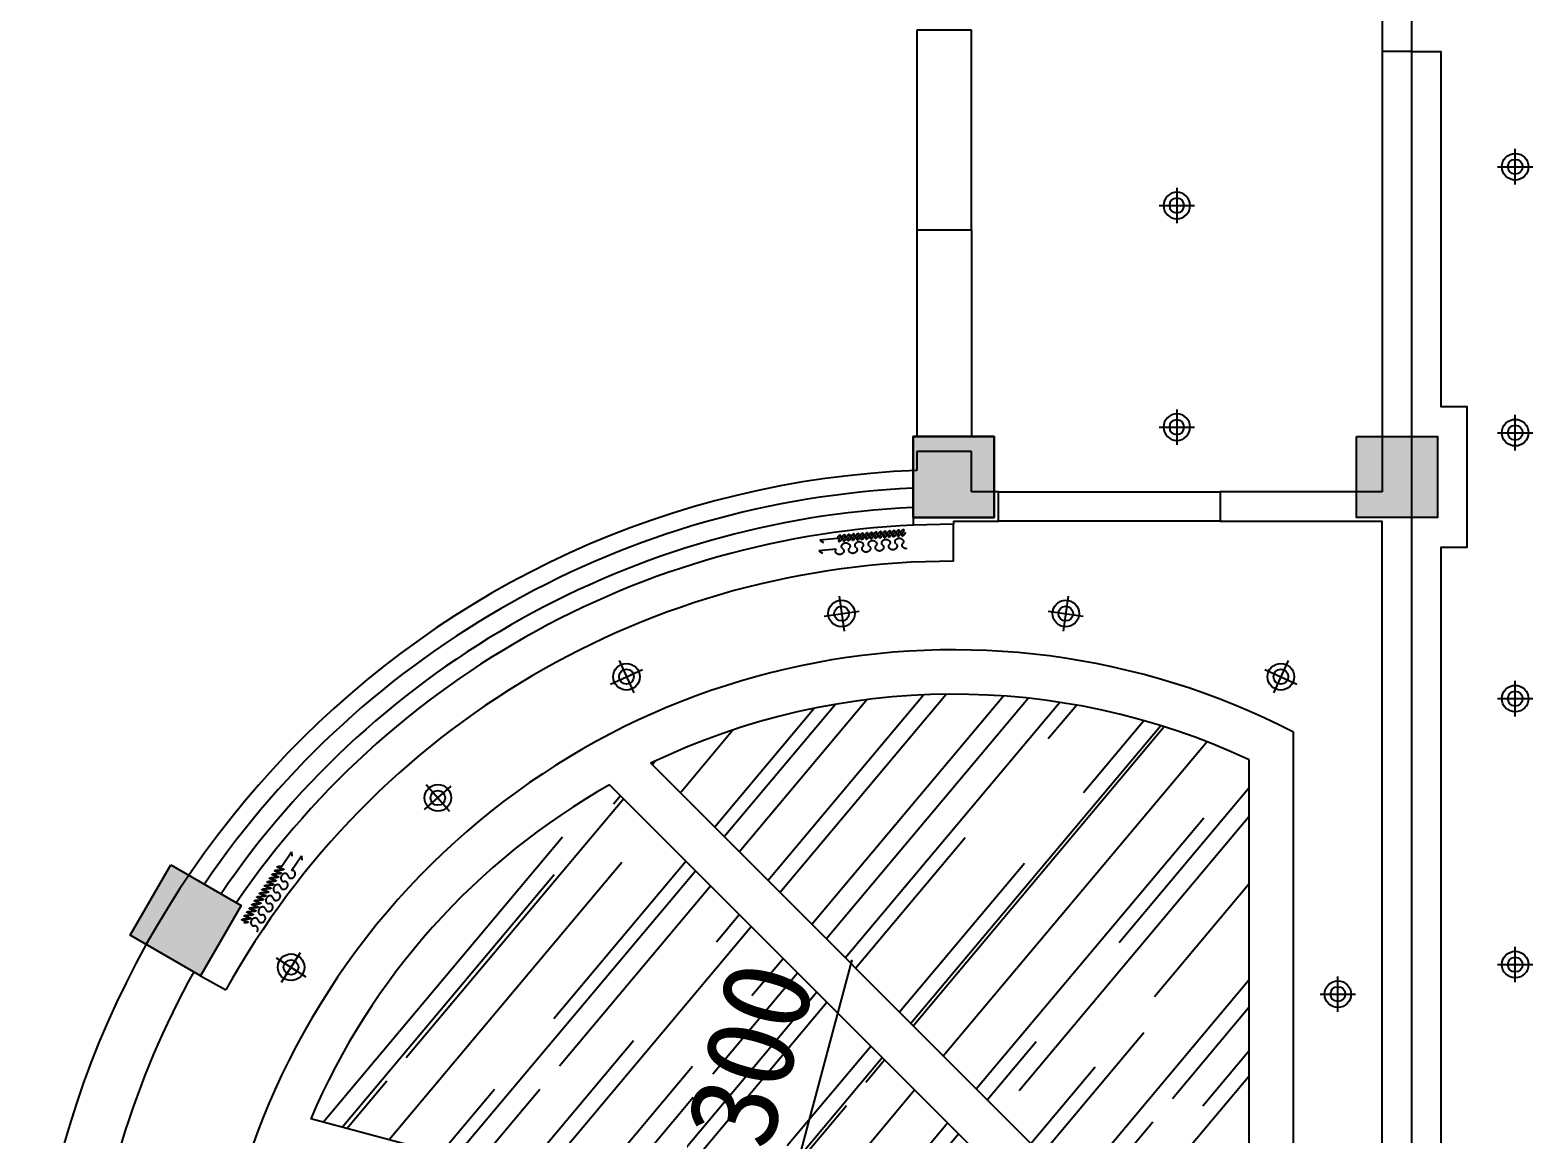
# Model space of a CAD drawing. Header units: millimetres. Extents: x -150677 to 588340, y -254013 to 149700.
# Drawn here: x 468128 to 478298, y 18304 to 25775 of the extents above; entities that cross this region are included whole.
import ezdxf

# ---------------------------------------------------------------- set-up
doc = ezdxf.new("R2010")
doc.units = ezdxf.units.MM
doc.header["$LTSCALE"] = 10
doc.header["$MEASUREMENT"] = 0
doc.linetypes.add('ACAD_ISO03W100', pattern=[30, 12, -18])
doc.linetypes.add('DASH', pattern=[0.35, 0.25, -0.1])
for name, color, linetype in [('1-Ba原始建筑墙体', 2, 'Continuous'), ('2-Ba顶面轮廓', 4, 'Continuous'), ('2-Ca墙面装饰', 8, 'Continuous'), ('4-Aa顶面灯具', 1, 'Continuous'), ('5-Aa原始建筑淡显填充', 251, 'Continuous'), ('6-Ab柱体', 6, 'Continuous'), ('6-Bb窗', 5, 'Continuous'), ('CEI_LIGHT', 30, 'Continuous'), ('CS_【成品家私】', 3, 'Continuous')]:
    doc.layers.add(name, color=color, linetype=linetype)
doc.styles.get("Standard").update_dxf_attribs({"font": ''})
doc.styles.get('Standard').set_extended_font_data('SimSun')
doc.dimstyles.new('DIMN200', dxfattribs={"dimscale": 2, "dimtxt": 300, "dimasz": 100, "dimexe": 100, "dimexo": 300, "dimgap": 100, "dimtad": 1, "dimdec": 0, "dimtxsty": 'Standard', "dimblk": 'ARCHTICK', "dimcen": 2.5, "dimdle": 100, "dimclrd": 8, "dimclre": 8, "dimclrt": 96, "dimadec": 0, "dimazin": 0, "dimtfac": 1, "dimtdec": 0, "dimtmove": 0, "dimatfit": 3, "dimldrblk": 'DOT', "dimfxl": 100, "dimarcsym": 0})

# ---------------------------------------------------------------- blocks, each defined once
blk = doc.blocks.new('*U1090')
at = {"linetype": 'DASH', "ltscale": 50}
for points in [[(-181, 0, 0.240088), (-157, 12), (-157, 13, 0.362592), (-159, 38, -0.362592), (-160, 63), (-160, 63, -0.51132), (-111, 63, -0.36675), (-113, 38, 0.36675), (-115, 13, 0.241576), (-91, 0, 0.241576)], [(-91, 0, 0.240088), (-66, 12), (-66, 13, 0.362592), (-68, 38, -0.362592), (-70, 63), (-69, 63, -0.51132), (-21, 63, -0.36675), (-22, 38, 0.36675), (-24, 13, 0.241576), (0, 0, 0.241576)], [(0, 0, 0.240088), (24, 12), (25, 13, 0.362592), (23, 38, -0.362592), (21, 63), (21, 63, -0.51132), (70, 63, -0.36675), (68, 38, 0.36675), (66, 13, 0.241576), (91, 0, 0.241576)], [(91, 0, 0.240088), (115, 12), (115, 13, 0.362592), (114, 38, -0.362592), (112, 63), (112, 63, -0.51132), (161, 63, -0.36675), (159, 38, 0.36675), (157, 13, 0.51132), (206, 12), (206, 13, 0.362592), (204, 38, -0.362592), (202, 63), (203, 63, -0.51132), (252, 63, -0.36675), (250, 38), (249, 37, 0.36675), (247, 12, 0.51132), (296, 12), (296, 12, 0.381374), (293, 38), (412, 38), (389, 19)]]:
    blk.add_lwpolyline(points, format="xyb", dxfattribs=at)
blk = doc.blocks.new('*U1092')
at = {"layer": 'CEI_LIGHT', "color": 252}
for points in [[(0, 120), (0, -120)], [(-120, 0), (120, 0)]]:
    blk.add_lwpolyline(points, dxfattribs=at)
at = {"layer": 'CEI_LIGHT'}
for radius in [90, 50]:
    blk.add_circle((0, 0), radius, dxfattribs=at)
blk = doc.blocks.new('_ArchTick')
at = {"color": 0, "linetype": 'ByBlock', "const_width": 0.4}
blk.add_lwpolyline([(-0.5, -0.5), (0.5, 0.5)], dxfattribs=at)
blk = doc.blocks.new('*D1451')
at = {"layer": '2-Ba顶面轮廓', "color": 8, "lineweight": -2, "transparency": 16777216}
for p, q in [((473177, 17563), (473691, 19482)), ((473099, 17273), (473177, 17563)), ((473515, 17472), (473370, 17511)), ((473099, 17273), (473047, 17080)), ((473437, 17183), (473292, 17221))]:
    blk.add_line(p, q, dxfattribs=at)
at = {"layer": 'Defpoints', "color": 0, "transparency": 16777216}
for p in [(472935, 17628), (473177, 17563), (472858, 17338)]:
    blk.add_point(p, dxfattribs=at)
at = {"layer": '2-Ba顶面轮廓', "color": 8, "lineweight": -2, "transparency": 16777216, "xscale": 200, "yscale": 200, "zscale": 200}
for p, rotation in [((473177, 17563), 254.9999999999975), ((473099, 17273), 74.9999999999975)]:
    blk.add_blockref('_ArchTick', p, dxfattribs=dict(at, rotation=rotation))
at = {"layer": '2-Ba顶面轮廓', "color": 96, "transparency": 16777216, "insert": (473002, 18845), "char_height": 600, "attachment_point": 5, "rotation": 75}
blk.add_mtext('300', dxfattribs=at)
blk = doc.blocks.new('_DOT')
at = {"color": 0, "linetype": 'ByBlock'}
blk.add_line((-0.35, 0), (-1, 0), dxfattribs=at)
at = {"color": 0, "linetype": 'ByBlock', "const_width": 0.35}
blk.add_lwpolyline([(-0.175, 0, 1), (0.175, 0, 1)], format="xyb", close=True, dxfattribs=at)

msp = doc.modelspace()

# ---------------------------------------------------------------- hatches: boundary and pattern name
at = {"layer": '4-Aa顶面灯具'}
h = msp.add_hatch(dxfattribs=at)
h.set_pattern_fill('木材', color=256, scale=200, style=0, double=1)
h.set_pattern_definition([(50, (469647.5, 11820.04), (404.407, 1452.725), [9360, -1248, 3120, -624]), (50, (470477.44, 12132), (-1036.855, 55.45), [1872, -205.92, 3744, -468]), (50, (469959.52, 12350.44), (1765.45, 2754.398), [4992, -873.6, 2496, -624])])
h.paths.add_polyline_path([(476377.5, 16762.2), (476377.5, 20836.4, 0.2249117), (472327.2, 20812.5)])
h.paths.add_polyline_path([(472048.5, 20666.9, 0.1645979), (470027.2, 18406.9), (475875.6, 16839.8)])
h.paths.add_polyline_path([(475798, 16550), (469917.7, 18125.7, 0.1714523), (469917.7, 14974.4)])
h.paths.add_polyline_path([(470027.2, 14693.2, 0.1645979), (472048.5, 12433.2), (475875.6, 16260.3)])
h.paths.add_polyline_path([(472327.2, 12287.5, 0.2249117), (476377.5, 12263.7), (476377.5, 16337.9)])
at = {"layer": '5-Aa原始建筑淡显填充'}
for points in [[(474652.5, 23025), (474652.5, 22475), (474102.5, 22475), (474102.5, 23025)], [(474102.5, 22475), (474652.5, 22475), (474652.5, 23025), (474102.5, 23025)], [(477102.5, 23025), (477652.5, 23025), (477652.5, 22475), (477102.5, 22475)], [(469080.7, 20125.7), (469557, 19850.7), (469282, 19374.4), (468805.7, 19649.4)]]:
    msp.add_hatch(color=251, dxfattribs=at).paths.add_polyline_path(points)

# ---------------------------------------------------------------- linework, layer by layer
at = {"layer": '1-Ba原始建筑墙体'}
for p, q in [((474497.5, 25775), (474127.5, 25775)), ((474127.5, 25775), (474127.5, 24422.5)), ((474497.5, 24422.5), (474497.5, 25775)), ((477477.5, 25629.9), (477277.5, 25629.9)), ((477277.5, 25629.9), (477277.5, 22650)), ((477477.5, 22550), (477477.5, 25629.9)), ((474127.5, 24422.5), (474497.5, 24422.5)), ((474497.5, 22922.5), (474127.5, 22922.5)), ((474127.5, 22922.5), (474127.5, 22795)), ((474497.5, 22650), (474497.5, 22922.5)), ((474680.6, 22650), (474497.5, 22650)), ((474680.6, 22450), (474680.6, 22650)), ((477277.5, 22650), (476180.6, 22650)), ((476180.6, 22650), (476180.6, 22450)), ((477477.5, 10550), (477477.5, 22550)), ((474377.5, 22450), (474377.5, 22430)), ((474377.5, 22450), (474680.6, 22450)), ((476180.6, 22450), (477277.5, 22450)), ((477277.5, 10650), (477277.5, 22450))]:
    msp.add_line(p, q, dxfattribs=at)
for radius, start, end in [(6250, 92.29244, 267.70756), (5880, 90, 145.62837), (5880, 90, 145.62837), (5880, 150.99196, 175.36647), (5880, 150.99196, 175.36647)]:
    msp.add_arc((474377.5, 16550), radius, start, end, dxfattribs=at)
at = {"layer": '2-Ba顶面轮廓'}
for p, q in [((477277.5, 26629.9), (477277.5, 25629.9)), ((477477.5, 25629.9), (477477.5, 26629.9)), ((474127.5, 24422.5), (474127.5, 23025)), ((474497.5, 24422.5), (474497.5, 23025)), ((474680.6, 22650), (476180.6, 22650)), ((474377.5, 22180), (474377.5, 22430)), ((476180.6, 22450), (474680.6, 22450)), ((476677.5, 12076.7), (476677.5, 21023.4)), ((476377.5, 16762.2), (472327.2, 20812.5)), ((476377.5, 16762.2), (476377.5, 20836.4)), ((475875.6, 16839.8), (472048.5, 20666.9)), ((469282, 19374.4), (469453.4, 19279.4)), ((475875.6, 16839.8), (470027.2, 18406.9))]:
    msp.add_line(p, q, dxfattribs=at)
for radius, start, end in [(5630, 90, 151.00117), (5030, 62.78979, 297.21021), (4730, 64.98642, 115.6887), (4730, 119.49779, 156.88562)]:
    msp.add_arc((474377.5, 16550), radius, start, end, dxfattribs=at)
at = {"layer": '2-Ca墙面装饰'}
msp.add_line((477477.5, 25629.9), (477677.5, 25629.9), dxfattribs=at)
msp.add_lwpolyline([(477677.5, 7644.6), (477677.5, 10275), (477852.5, 10275), (477852.5, 11225), (477677.5, 11225), (477677.5, 16275), (477852.5, 16275), (477852.5, 17225), (477677.5, 17225), (477677.5, 22275), (477852.5, 22275), (477852.5, 23225), (477677.5, 23225), (477677.5, 25629.9)], dxfattribs=at)
at = {"layer": '6-Ab柱体'}
for points in [[(474102.5, 22475), (474652.5, 22475), (474652.5, 23025), (474102.5, 23025)], [(474652.5, 23025), (474652.5, 22475), (474102.5, 22475), (474102.5, 23025)], [(477102.5, 23025), (477652.5, 23025), (477652.5, 22475), (477102.5, 22475)], [(469080.7, 20125.7), (469557, 19850.7), (469282, 19374.4), (468805.7, 19649.4)]]:
    msp.add_lwpolyline(points, close=True, dxfattribs=at)
at = {"layer": '6-Bb窗'}
msp.add_line((474102.5, 22794), (474102.5, 22423.6), dxfattribs=at)
for radius, start, end in [(6130, 92.57123, 145.80698), (6000, 92.62698, 145.71597)]:
    msp.add_arc((474377.5, 16550), radius, start, end, dxfattribs=at)
at = {"layer": 'CS_【成品家私】', "color": 8, "linetype": 'ACAD_ISO03W100', "ltscale": 0.25, "extrusion": (0, 0, -1)}
for points in [[(-473590.8, 22333.8, 0.0092647), (-473592.3, 22337.3, 0.0262681), (-473597.4, 22346.9, 0.0360666), (-473602, 22353.4, 0.0755886), (-473607.4, 22358.2, 0.2606116), (-473609.6, 22358.4, 0.2606116), (-473610.9, 22356.6, 0.0755886), (-473610.6, 22349.4, 0.0360666), (-473608.6, 22341.7, 0.0164166), (-473606.2, 22335.4, -0.0175818), (-473603.6, 22328.6, -0.0360666), (-473601.5, 22320.9, -0.0755886), (-473601.3, 22313.7, -0.2606116), (-473602.6, 22311.9, -0.2606116), (-473604.8, 22312.1, -0.0755886), (-473610.1, 22316.9, -0.0360666), (-473614.7, 22323.4, -0.0262681), (-473619.8, 22333, -0.0263803), (-473621.4, 22336.5, 0.0092252), (-473622.9, 22340, 0.0262681), (-473628, 22349.6, 0.0360666), (-473632.6, 22356.1, 0.0755886), (-473637.9, 22360.9, 0.2606116), (-473640.2, 22361.1, 0.2606116), (-473641.5, 22359.3, 0.0755886), (-473641.2, 22352.1, 0.0360666), (-473639.2, 22344.4, 0.0175818), (-473636.6, 22337.6, -0.0164166), (-473634.1, 22331.3, -0.0360666), (-473632.1, 22323.6, -0.0755886), (-473631.9, 22316.4, -0.2606116), (-473633.2, 22314.6, -0.2606116), (-473635.4, 22314.7, -0.0755886), (-473640.7, 22319.6, -0.0360666), (-473645.3, 22326.1, -0.0262681), (-473650.4, 22335.7, -0.0263803), (-473652, 22339.2, 0.0092252), (-473653.5, 22342.7, 0.0262681), (-473658.6, 22352.3, 0.0360666), (-473663.2, 22358.8, 0.0755886), (-473668.5, 22363.6, 0.2606116), (-473670.7, 22363.8, 0.2606116), (-473672.1, 22362, 0.0755886), (-473671.8, 22354.8, 0.0360666), (-473669.8, 22347.1, 0.0175818), (-473667.2, 22340.3, -0.0164166), (-473664.7, 22333.9, -0.0360666), (-473662.7, 22326.3, -0.0755886), (-473662.4, 22319.1, -0.2606116), (-473663.7, 22317.3, -0.2606116), (-473666, 22317.4, -0.0755886), (-473671.3, 22322.3, -0.0360666), (-473675.9, 22328.7, -0.0262681), (-473681, 22338.4, -0.0263803), (-473682.6, 22341.9, 0.0092252), (-473684.1, 22345.4, 0.0262681), (-473689.2, 22355, 0.0360666), (-473693.8, 22361.5, 0.0755886), (-473699.1, 22366.3, 0.2606116), (-473701.3, 22366.5, 0.2606116), (-473702.6, 22364.7, 0.0755886), (-473702.4, 22357.5, 0.0360666), (-473700.4, 22349.8, 0.0175818), (-473697.7, 22343, -0.0164166), (-473695.3, 22336.6, -0.0360666), (-473693.3, 22329, -0.0755886), (-473693, 22321.8, -0.2606116), (-473694.3, 22319.9, -0.2606116), (-473696.6, 22320.1, -0.0755886), (-473701.9, 22325, -0.0360666), (-473706.5, 22331.4, -0.0262681), (-473711.6, 22341, -0.0263803), (-473713.1, 22344.6, 0.0092252), (-473714.7, 22348.1, 0.0262681), (-473719.8, 22357.7, 0.0360666), (-473724.4, 22364.2, 0.0755886), (-473729.7, 22369, 0.2606116), (-473731.9, 22369.2, 0.2606116), (-473733.2, 22367.4, 0.0755886), (-473733, 22360.1, 0.0360666), (-473730.9, 22352.5, 0.0164166), (-473728.5, 22346.1, -0.0175818), (-473725.9, 22339.3, -0.0360666), (-473723.9, 22331.7, -0.0755886), (-473723.6, 22324.4, -0.2606116), (-473724.9, 22322.6, -0.2606116), (-473727.1, 22322.8, -0.0755886), (-473732.5, 22327.6, -0.0360666), (-473737.1, 22334.1, -0.0262681), (-473742.2, 22343.7, -0.0263803), (-473743.7, 22347.3, 0.0092252), (-473745.3, 22350.7, 0.0262681), (-473750.4, 22360.4, 0.0360666), (-473754.9, 22366.8, 0.0755886), (-473760.3, 22371.7, 0.2606116), (-473762.5, 22371.8, 0.2606116), (-473763.8, 22370, 0.0755886), (-473763.6, 22362.8, 0.0360666), (-473761.5, 22355.2, 0.0175818), (-473758.9, 22348.4, -0.0164166), (-473756.5, 22342, -0.0360666), (-473754.5, 22334.3, -0.0755886), (-473754.2, 22327.1, -0.2606116), (-473755.5, 22325.3, -0.2606116), (-473757.7, 22325.5, -0.0755886), (-473763.1, 22330.3, -0.0360666), (-473767.7, 22336.8, -0.0262681), (-473772.8, 22346.4, -0.0263803), (-473774.3, 22349.9, 0.0092252), (-473775.9, 22353.4, 0.0262681), (-473781, 22363, 0.0360666), (-473785.5, 22369.5, 0.0755886), (-473790.9, 22374.4, 0.2606116), (-473793.1, 22374.5, 0.2606116), (-473794.4, 22372.7, 0.0755886), (-473794.2, 22365.5, 0.0360666), (-473792.1, 22357.8, 0.0175818), (-473789.5, 22351, -0.0164166), (-473787.1, 22344.7, -0.0360666), (-473785.1, 22337, -0.0755886), (-473784.8, 22329.8, -0.2606116), (-473786.1, 22328, -0.2606116), (-473788.3, 22328.2, -0.0755886), (-473793.7, 22333, -0.0360666), (-473798.2, 22339.5, -0.0262681), (-473803.4, 22349.1, -0.0263803), (-473804.9, 22352.6, 0.0092252), (-473806.5, 22356.1, 0.0262681), (-473811.6, 22365.7, 0.0360666), (-473816.1, 22372.2, 0.0755886), (-473821.5, 22377.1, 0.2606116), (-473823.7, 22377.2, 0.2606116), (-473825, 22375.4, 0.0755886), (-473824.7, 22368.2, 0.0360666), (-473822.7, 22360.5, 0.0164166), (-473820.3, 22354.2, -0.0175818), (-473817.7, 22347.4, -0.0360666), (-473815.7, 22339.7, -0.0755886), (-473815.4, 22332.5, -0.2606116), (-473816.7, 22330.7, -0.2606116), (-473818.9, 22330.9, -0.0755886), (-473824.3, 22335.7, -0.0360666), (-473828.8, 22342.2, -0.0262681), (-473833.9, 22351.8, -0.0263803), (-473835.5, 22355.3, 0.0092252), (-473837.1, 22358.8, 0.0262681), (-473842.2, 22368.4, 0.0360666), (-473846.7, 22374.9, 0.0755886), (-473852.1, 22379.7, 0.2606116), (-473854.3, 22379.9, 0.2606116), (-473855.6, 22378.1, 0.0755886), (-473855.3, 22370.9, 0.0360666), (-473853.3, 22363.2, 0.0164166), (-473850.9, 22356.9, -0.0175818), (-473848.3, 22350.1, -0.0360666), (-473846.2, 22342.4, -0.0755886), (-473846, 22335.2, -0.2606116), (-473847.3, 22333.4, -0.2606116), (-473849.5, 22333.5, -0.0755886), (-473854.9, 22338.4, -0.0360666), (-473859.4, 22344.9, -0.0262681), (-473864.5, 22354.5, -0.0263803), (-473866.1, 22358, 0.0092252), (-473867.6, 22361.5, 0.0262681), (-473872.7, 22371.1, 0.0360666), (-473877.3, 22377.6, 0.0755886), (-473882.7, 22382.4, 0.2606116), (-473884.9, 22382.6, 0.2606116), (-473886.2, 22380.8, 0.0755886), (-473885.9, 22373.6, 0.0360666), (-473883.9, 22365.9, 0.0175818), (-473881.3, 22359.1, -0.0164166), (-473878.9, 22352.8, -0.0360666), (-473876.8, 22345.1, -0.0755886), (-473876.6, 22337.9, -0.2606116), (-473877.9, 22336.1, -0.2606116), (-473880.1, 22336.2, -0.0755886), (-473885.5, 22341.1, -0.0360666), (-473890, 22347.6, -0.0262681), (-473895.1, 22357.2, -0.0263803), (-473896.7, 22360.7, 0.0092252), (-473898.2, 22364.2, 0.0262681), (-473903.3, 22373.8, 0.0360666), (-473907.9, 22380.3, 0.0755886), (-473913.3, 22385.1, 0.2606116), (-473915.5, 22385.3, 0.2606116), (-473916.8, 22383.5, 0.0755886), (-473916.5, 22376.3, 0.0360666), (-473914.5, 22368.6, 0.0164166), (-473912.1, 22362.2, -0.0175818), (-473909.5, 22355.4, -0.0360666), (-473907.4, 22347.8, -0.0755886), (-473907.2, 22340.6, -0.2606116), (-473908.5, 22338.8, -0.2606116), (-473910.7, 22338.9, -0.0755886), (-473916, 22343.8, -0.0360666), (-473920.6, 22350.2, -0.0262681), (-473925.7, 22359.9, -0.0263803), (-473927.3, 22363.4, 0.0092252), (-473928.8, 22366.9, 0.0262681), (-473933.9, 22376.5, 0.0360666), (-473938.5, 22383, 0.0755886), (-473943.8, 22387.8, 0.2606116), (-473946.1, 22388, 0.2606116), (-473947.4, 22386.2, 0.0755886), (-473947.1, 22378.9, 0.0360666), (-473945.1, 22371.3, 0.0175818), (-473942.5, 22364.5, -0.0164166), (-473940.1, 22358.1, -0.0360666), (-473938, 22350.5, -0.0755886), (-473937.8, 22343.2, -0.2606116), (-473939.1, 22341.4, -0.2606116), (-473941.3, 22341.6, -0.0755886), (-473946.6, 22346.4, -0.0360666), (-473951.2, 22352.9, -0.0262681), (-473956.3, 22362.5, -0.0263803), (-473957.9, 22366.1, 0.0092252), (-473959.4, 22369.6, 0.0262681), (-473964.5, 22379.2, 0.0360666), (-473969.1, 22385.6, 0.0755886), (-473974.4, 22390.5, 0.2606116), (-473976.7, 22390.7, 0.2606116), (-473978, 22388.8, 0.0755886), (-473977.7, 22381.6, 0.0360666), (-473975.7, 22374, 0.0164166), (-473973.2, 22367.6, -0.0175818), (-473970.6, 22360.8, -0.0360666), (-473968.6, 22353.1, -0.0755886), (-473968.4, 22345.9, -0.2606116), (-473969.7, 22344.1, -0.2606116), (-473971.9, 22344.3, -0.0755886), (-473977.2, 22349.1, -0.0360666), (-473981.8, 22355.6, -0.0262681), (-473986.9, 22365.2, -0.0263803), (-473988.5, 22368.8, 0.0092252), (-473990, 22372.2, 0.0262681), (-473995.1, 22381.9, 0.0360666), (-473999.7, 22388.3, 0.0755886), (-474005, 22393.2, 0.2606116), (-474007.2, 22393.3, 0.2606116), (-474008.5, 22391.5, 0.0755886), (-474008.3, 22384.3, 0.0360666), (-474006.3, 22376.7, 0.0164166), (-474003.8, 22370.3, -0.0175818), (-474001.2, 22363.5, -0.0360666), (-473999.2, 22355.8, -0.0755886), (-473998.9, 22348.6, -0.2606116), (-474000.2, 22346.8, -0.2606116), (-474002.5, 22347, -0.0755886), (-474007.8, 22351.8, -0.0360666), (-474012.4, 22358.3, -0.0262681), (-474017.5, 22367.9, -0.0263803), (-474019, 22371.4, 0.0092252), (-474020.6, 22374.9, 0.0262681), (-474025.7, 22384.5, 0.0360666), (-474030.3, 22391, 0.0755886), (-474035.6, 22395.9, 0.2606116), (-474037.8, 22396, 0.2606116), (-474039.1, 22394.2, 0.0755886), (-474038.9, 22387, 0.0360666), (-474036.9, 22379.3, 0.0164166), (-474034.4, 22373, -0.0175818), (-474031.8, 22366.2, -0.0360666), (-474029.8, 22358.5, -0.0755886), (-474029.5, 22351.3, -0.2606116), (-474030.8, 22349.5, -0.2606116), (-474033.1, 22349.7, -0.0755886), (-474038.4, 22354.5, -0.0360666), (-474043, 22361, -0.0262681), (-474048.1, 22370.6, -0.0262681), (-474049.6, 22374.1)], [(-469830.5, 20115.1, -0.0092647), (-469826.6, 20115.4, -0.0262681), (-469815.8, 20115.6, -0.0360666), (-469807.9, 20114.8, -0.0755886), (-469801.1, 20112.4, -0.2606116), (-469799.8, 20110.5, -0.2606116), (-469800.8, 20108.5, -0.0755886), (-469807.2, 20105.3, -0.0360666), (-469814.9, 20103.3, -0.0164166), (-469821.7, 20102.4, 0.0175818), (-469828.9, 20101.4, 0.0360666), (-469836.6, 20099.4, 0.0755886), (-469843, 20096.2, 0.2606116), (-469843.9, 20094.2, 0.2606116), (-469842.7, 20092.3, 0.0755886), (-469835.9, 20090, 0.0360666), (-469828, 20089.1, 0.0262681), (-469817.1, 20089.3, 0.0263803), (-469813.3, 20089.6, -0.0092252), (-469809.5, 20090, -0.0262681), (-469798.6, 20090.1, -0.0360666), (-469790.7, 20089.3, -0.0755886), (-469783.9, 20086.9, -0.2606116), (-469782.7, 20085.1, -0.2606116), (-469783.6, 20083.1, -0.0755886), (-469790.1, 20079.8, -0.0360666), (-469797.8, 20077.9, -0.0175818), (-469805, 20076.9, 0.0164166), (-469811.7, 20075.9, 0.0360666), (-469819.4, 20074, 0.0755886), (-469825.9, 20070.7, 0.2606116), (-469826.8, 20068.7, 0.2606116), (-469825.6, 20066.8, 0.0755886), (-469818.8, 20064.5, 0.0360666), (-469810.9, 20063.6, 0.0262681), (-469800, 20063.8, 0.0263803), (-469796.2, 20064.1, -0.0092252), (-469792.4, 20064.5, -0.0262681), (-469781.5, 20064.7, -0.0360666), (-469773.6, 20063.8, -0.0755886), (-469766.8, 20061.4, -0.2606116), (-469765.6, 20059.6, -0.2606116), (-469766.5, 20057.6, -0.0755886), (-469772.9, 20054.3, -0.0360666), (-469780.6, 20052.4, -0.0175818), (-469787.8, 20051.4, 0.0164166), (-469794.6, 20050.4, 0.0360666), (-469802.3, 20048.5, 0.0755886), (-469808.7, 20045.2, 0.2606116), (-469809.7, 20043.2, 0.2606116), (-469808.4, 20041.4, 0.0755886), (-469801.6, 20039, 0.0360666), (-469793.7, 20038.2, 0.0262681), (-469782.9, 20038.3, 0.0263803), (-469779, 20038.7, -0.0092252), (-469775.2, 20039, -0.0262681), (-469764.3, 20039.2, -0.0360666), (-469756.4, 20038.3, -0.0755886), (-469749.6, 20036, -0.2606116), (-469748.4, 20034.1, -0.2606116), (-469749.4, 20032.1, -0.0755886), (-469755.8, 20028.8, -0.0360666), (-469763.5, 20026.9, -0.0175818), (-469770.7, 20025.9, 0.0164166), (-469777.4, 20024.9, 0.0360666), (-469785.1, 20023, 0.0755886), (-469791.6, 20019.8, 0.2606116), (-469792.5, 20017.7, 0.2606116), (-469791.3, 20015.9, 0.0755886), (-469784.5, 20013.5, 0.0360666), (-469776.6, 20012.7, 0.0262681), (-469765.7, 20012.9, 0.0263803), (-469761.9, 20013.2, -0.0092252), (-469758.1, 20013.5, -0.0262681), (-469747.2, 20013.7, -0.0360666), (-469739.3, 20012.8, -0.0755886), (-469732.5, 20010.5, -0.2606116), (-469731.3, 20008.6, -0.2606116), (-469732.2, 20006.6, -0.0755886), (-469738.7, 20003.4, -0.0360666), (-469746.3, 20001.4, -0.0164166), (-469753.1, 20000.5, 0.0175818), (-469760.3, 19999.5, 0.0360666), (-469768, 19997.5, 0.0755886), (-469774.4, 19994.3, 0.2606116), (-469775.4, 19992.3, 0.2606116), (-469774.2, 19990.4, 0.0755886), (-469767.3, 19988.1, 0.0360666), (-469759.4, 19987.2, 0.0262681), (-469748.6, 19987.4, 0.0263803), (-469744.7, 19987.7, -0.0092252), (-469740.9, 19988, -0.0262681), (-469730, 19988.2, -0.0360666), (-469722.2, 19987.4, -0.0755886), (-469715.3, 19985, -0.2606116), (-469714.1, 19983.2, -0.2606116), (-469715.1, 19981.1, -0.0755886), (-469721.5, 19977.9, -0.0360666), (-469729.2, 19976, -0.0175818), (-469736.4, 19974.9, 0.0164166), (-469743.1, 19974, 0.0360666), (-469750.8, 19972.1, 0.0755886), (-469757.3, 19968.8, 0.2606116), (-469758.2, 19966.8, 0.2606116), (-469757, 19964.9, 0.0755886), (-469750.2, 19962.6, 0.0360666), (-469742.3, 19961.7, 0.0262681), (-469731.4, 19961.9, 0.0263803), (-469727.6, 19962.2, -0.0092252), (-469723.8, 19962.6, -0.0262681), (-469712.9, 19962.7, -0.0360666), (-469705, 19961.9, -0.0755886), (-469698.2, 19959.5, -0.2606116), (-469697, 19957.7, -0.2606116), (-469697.9, 19955.7, -0.0755886), (-469704.4, 19952.4, -0.0360666), (-469712.1, 19950.5, -0.0175818), (-469719.3, 19949.5, 0.0164166), (-469726, 19948.5, 0.0360666), (-469733.7, 19946.6, 0.0755886), (-469740.1, 19943.3, 0.2606116), (-469741.1, 19941.3, 0.2606116), (-469739.9, 19939.5, 0.0755886), (-469733, 19937.1, 0.0360666), (-469725.2, 19936.2, 0.0262681), (-469714.3, 19936.4, 0.0263803), (-469710.4, 19936.8, -0.0092252), (-469706.6, 19937.1, -0.0262681), (-469695.8, 19937.3, -0.0360666), (-469687.9, 19936.4, -0.0755886), (-469681.1, 19934.1, -0.2606116), (-469679.8, 19932.2, -0.2606116), (-469680.8, 19930.2, -0.0755886), (-469687.2, 19926.9, -0.0360666), (-469694.9, 19925, -0.0164166), (-469701.6, 19924, 0.0175818), (-469708.9, 19923, 0.0360666), (-469716.6, 19921.1, 0.0755886), (-469723, 19917.8, 0.2606116), (-469723.9, 19915.8, 0.2606116), (-469722.7, 19914, 0.0755886), (-469715.9, 19911.6, 0.0360666), (-469708, 19910.8, 0.0262681), (-469697.1, 19910.9, 0.0263803), (-469693.3, 19911.3, -0.0092252), (-469689.5, 19911.6, -0.0262681), (-469678.6, 19911.8, -0.0360666), (-469670.7, 19910.9, -0.0755886), (-469663.9, 19908.6, -0.2606116), (-469662.7, 19906.7, -0.2606116), (-469663.6, 19904.7, -0.0755886), (-469670.1, 19901.4, -0.0360666), (-469677.8, 19899.5, -0.0164166), (-469684.5, 19898.6, 0.0175818), (-469691.7, 19897.6, 0.0360666), (-469699.4, 19895.6, 0.0755886), (-469705.8, 19892.4, 0.2606116), (-469706.8, 19890.4, 0.2606116), (-469705.6, 19888.5, 0.0755886), (-469698.8, 19886.1, 0.0360666), (-469690.9, 19885.3, 0.0262681), (-469680, 19885.5, 0.0263803), (-469676.2, 19885.8, -0.0092252), (-469672.3, 19886.1, -0.0262681), (-469661.5, 19886.3, -0.0360666), (-469653.6, 19885.5, -0.0755886), (-469646.8, 19883.1, -0.2606116), (-469645.5, 19881.2, -0.2606116), (-469646.5, 19879.2, -0.0755886), (-469652.9, 19876, -0.0360666), (-469660.6, 19874, -0.0175818), (-469667.8, 19873, 0.0164166), (-469674.6, 19872.1, 0.0360666), (-469682.3, 19870.2, 0.0755886), (-469688.7, 19866.9, 0.2606116), (-469689.7, 19864.9, 0.2606116), (-469688.4, 19863, 0.0755886), (-469681.6, 19860.7, 0.0360666), (-469673.7, 19859.8, 0.0262681), (-469662.9, 19860, 0.0263803), (-469659, 19860.3, -0.0092252), (-469655.2, 19860.7, -0.0262681), (-469644.3, 19860.8, -0.0360666), (-469636.4, 19860, -0.0755886), (-469629.6, 19857.6, -0.2606116), (-469628.4, 19855.8, -0.2606116), (-469629.4, 19853.8, -0.0755886), (-469635.8, 19850.5, -0.0360666), (-469643.5, 19848.6, -0.0164166), (-469650.2, 19847.6, 0.0175818), (-469657.4, 19846.6, 0.0360666), (-469665.1, 19844.7, 0.0755886), (-469671.6, 19841.4, 0.2606116), (-469672.5, 19839.4, 0.2606116), (-469671.3, 19837.5, 0.0755886), (-469664.5, 19835.2, 0.0360666), (-469656.6, 19834.3, 0.0262681), (-469645.7, 19834.5, 0.0263803), (-469641.9, 19834.8, -0.0092252), (-469638.1, 19835.2, -0.0262681), (-469627.2, 19835.4, -0.0360666), (-469619.3, 19834.5, -0.0755886), (-469612.5, 19832.1, -0.2606116), (-469611.3, 19830.3, -0.2606116), (-469612.2, 19828.3, -0.0755886), (-469618.6, 19825, -0.0360666), (-469626.3, 19823.1, -0.0175818), (-469633.6, 19822.1, 0.0164166), (-469640.3, 19821.1, 0.0360666), (-469648, 19819.2, 0.0755886), (-469654.4, 19815.9, 0.2606116), (-469655.4, 19813.9, 0.2606116), (-469654.1, 19812.1, 0.0755886), (-469647.3, 19809.7, 0.0360666), (-469639.4, 19808.9, 0.0262681), (-469628.6, 19809, 0.0263803), (-469624.7, 19809.4, -0.0092252), (-469620.9, 19809.7, -0.0262681), (-469610, 19809.9, -0.0360666), (-469602.2, 19809, -0.0755886), (-469595.3, 19806.7, -0.2606116), (-469594.1, 19804.8, -0.2606116), (-469595.1, 19802.8, -0.0755886), (-469601.5, 19799.5, -0.0360666), (-469609.2, 19797.6, -0.0164166), (-469615.9, 19796.7, 0.0175818), (-469623.1, 19795.6, 0.0360666), (-469630.8, 19793.7, 0.0755886), (-469637.3, 19790.5, 0.2606116), (-469638.2, 19788.4, 0.2606116), (-469637, 19786.6, 0.0755886), (-469630.2, 19784.2, 0.0360666), (-469622.3, 19783.4, 0.0262681), (-469611.4, 19783.6, 0.0263803), (-469607.6, 19783.9, -0.0092252), (-469603.8, 19784.2, -0.0262681), (-469592.9, 19784.4, -0.0360666), (-469585, 19783.5, -0.0755886), (-469578.2, 19781.2, -0.2606116), (-469577, 19779.3, -0.2606116), (-469577.9, 19777.3, -0.0755886), (-469584.4, 19774.1, -0.0360666), (-469592.1, 19772.1, -0.0164166), (-469598.8, 19771.2, 0.0175818), (-469606, 19770.2, 0.0360666), (-469613.7, 19768.2, 0.0755886), (-469620.1, 19765, 0.2606116), (-469621.1, 19763, 0.2606116), (-469619.9, 19761.1, 0.0755886), (-469613, 19758.8, 0.0360666), (-469605.2, 19757.9, 0.0262681), (-469594.3, 19758.1, 0.0263803), (-469590.4, 19758.4, -0.0092252), (-469586.6, 19758.7, -0.0262681), (-469575.8, 19758.9, -0.0360666), (-469567.9, 19758.1, -0.0755886), (-469561, 19755.7, -0.2606116), (-469559.8, 19753.9, -0.2606116), (-469560.8, 19751.8, -0.0755886), (-469567.2, 19748.6, -0.0360666), (-469574.9, 19746.7, -0.0164166), (-469581.6, 19745.7, 0.0175818), (-469588.9, 19744.7, 0.0360666), (-469596.5, 19742.8, 0.0755886), (-469603, 19739.5, 0.2606116), (-469603.9, 19737.5, 0.2606116), (-469602.7, 19735.6, 0.0755886), (-469595.9, 19733.3, 0.0360666), (-469588, 19732.4, 0.0262681), (-469577.1, 19732.6, 0.0262681), (-469573.3, 19732.9)]]:
    msp.add_lwpolyline(points, format="xyb", dxfattribs=at)
at = {"layer": 'CS_【成品家私】', "color": 8, "linetype": 'DASH', "ltscale": 50}
for points in [[(473590.8, 22333.8), (473472.8, 22323.4), (473496.9, 22306.7)], [(469830.5, 20115.1), (469896.6, 20213.4), (469899.6, 20184.2)]]:
    msp.add_lwpolyline(points, dxfattribs=at)

# ---------------------------------------------------------------- block references
at = {"layer": '4-Aa顶面灯具', "ltscale": 0.25}
for p, rotation in [((478177.5, 24850), 90), ((478177.5, 23050), 90), ((473619, 21825.8), 8.181818181895435), ((475136.1, 21825.8), 351.8181818181046), ((472163.4, 21398.4), 24.54545454522678), ((476591.7, 21398.4), 335.4545454547732), ((478177.5, 21250), 90), ((470887.1, 20578.2), 40.90909090950303), ((469893.6, 19431.7), 57.27272727391826), ((478177.5, 19450), 90), ((476977.5, 19250), 90)]:
    msp.add_blockref('*U1092', p, dxfattribs=dict(at, rotation=rotation))
at = {"layer": '4-Aa顶面灯具', "ltscale": 0.25, "xscale": -1, "rotation": 90}
for p in [(475887.5, 24587.5), (475887.5, 23087.5)]:
    msp.add_blockref('*U1092', p, dxfattribs=at)
at = {"layer": 'CS_【成品家私】', "ltscale": 50, "xscale": -1, "rotation": 5.020115751833671}
msp.add_blockref('*U1090', (473878.5, 22249.2), dxfattribs=at)
at = {"layer": 'CS_【成品家私】', "ltscale": 50, "rotation": 56.06385544098702}
msp.add_blockref('*U1090', (469765.4, 19822.3), dxfattribs=at)

# ---------------------------------------------------------------- dimensions: what is measured, and where the dimension line sits
at = {"layer": '2-Ba顶面轮廓'}
dim = msp.add_aligned_dim(p1=(472857.8, 17337.8), p2=(472935.5, 17627.6), distance=-249.6, dimstyle='DIMN200', dxfattribs=at)
dim.commit()
dim.dimension.update_dxf_attribs({"geometry": '*D1451', "text_midpoint": (473002.5, 18845.1)})

doc.saveas('drawing.dxf')
